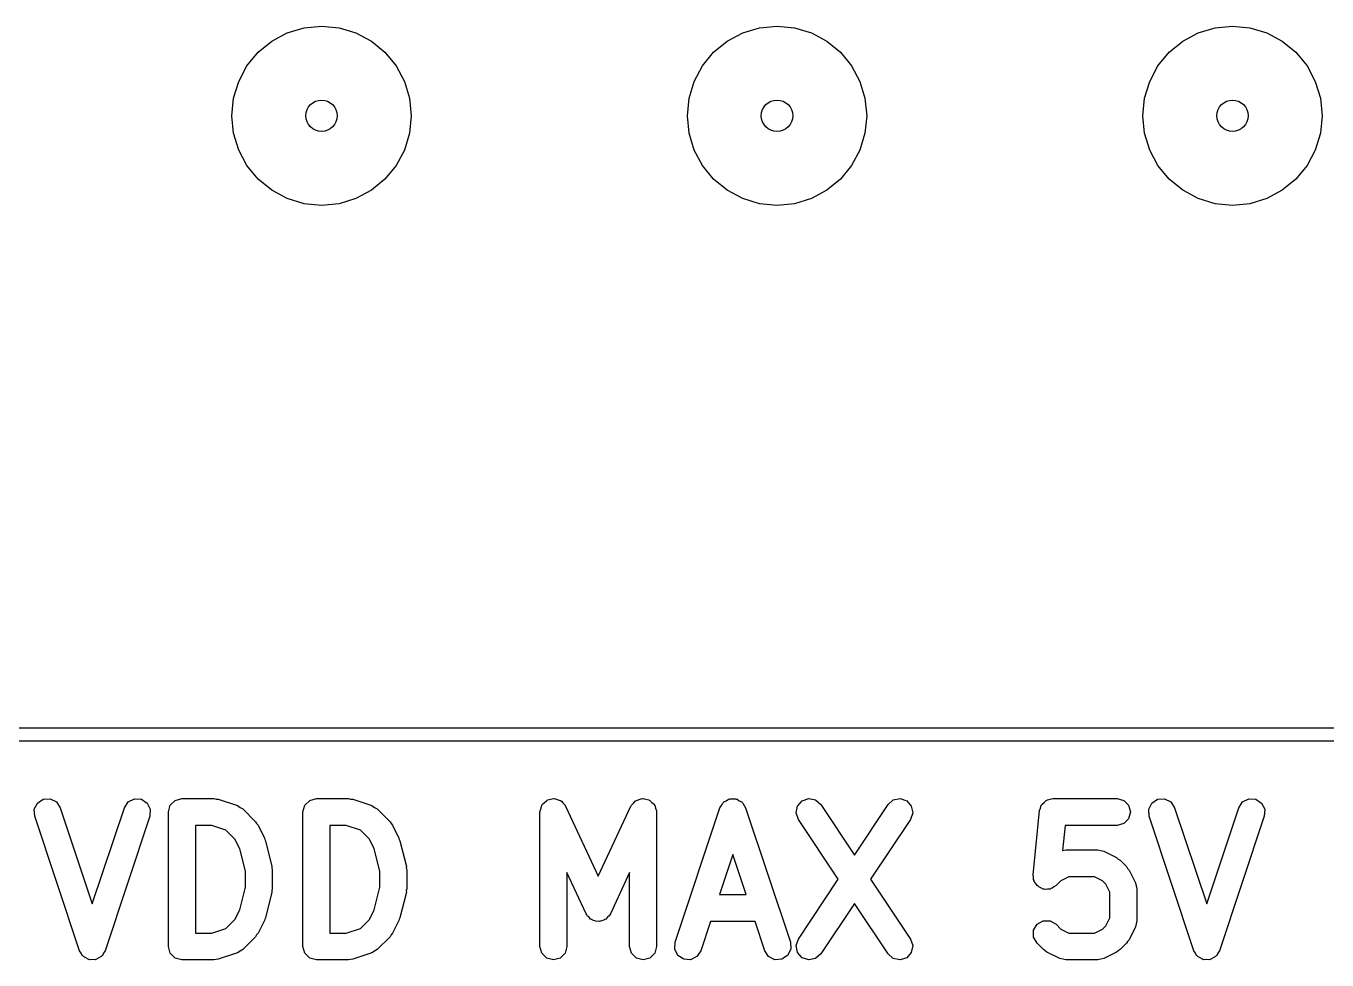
# Model space of a CAD drawing. Extents: x 0.02 to 3.57, y 0.02 to 5.41.
# Drawn here: x 1.666 to 2.237, y 0.321 to 0.731 of the extents above; entities that cross this region are included whole.
import ezdxf

# ---------------------------------------------------------------- set-up
doc = ezdxf.new("R2010")
doc.units = 0
doc.header["$MEASUREMENT"] = 0
doc.layers.add('BLACK', color=7, linetype='CONTINUOUS')

msp = doc.modelspace()

# ---------------------------------------------------------------- linework, layer by layer
at = {"layer": 'BLACK', "linetype": 'CONTINUOUS'}
for p, q in [((1.78832, 0.730614), (1.796, 0.73137)), ((1.796, 0.73137), (1.80368, 0.730614)), ((1.98832, 0.730614), (1.996, 0.73137)), ((1.996, 0.73137), (2.00368, 0.730614)), ((2.18832, 0.730614), (2.196, 0.73137)), ((2.196, 0.73137), (2.20368, 0.730614)), ((1.77413, 0.724735), (1.78093, 0.728373)), ((1.78093, 0.728373), (1.78832, 0.730614)), ((1.80368, 0.730614), (1.81107, 0.728373)), ((1.81107, 0.728373), (1.81787, 0.724735)), ((1.97413, 0.724735), (1.98093, 0.728373)), ((1.98093, 0.728373), (1.98832, 0.730614)), ((2.00368, 0.730614), (2.01107, 0.728373)), ((2.01107, 0.728373), (2.01787, 0.724735)), ((2.17413, 0.724735), (2.18093, 0.728373)), ((2.18093, 0.728373), (2.18832, 0.730614)), ((2.20368, 0.730614), (2.21107, 0.728373)), ((2.21107, 0.728373), (2.21787, 0.724735)), ((1.76326, 0.713873), (1.76816, 0.719839)), ((1.76816, 0.719839), (1.77413, 0.724735)), ((1.81787, 0.724735), (1.82384, 0.719839)), ((1.82384, 0.719839), (1.82874, 0.713873)), ((1.96326, 0.713873), (1.96816, 0.719839)), ((1.96816, 0.719839), (1.97413, 0.724735)), ((2.01787, 0.724735), (2.02384, 0.719839)), ((2.02384, 0.719839), (2.02874, 0.713873)), ((2.16326, 0.713873), (2.16816, 0.719839)), ((2.16816, 0.719839), (2.17413, 0.724735)), ((2.21787, 0.724735), (2.22384, 0.719839)), ((2.22384, 0.719839), (2.22874, 0.713873)), ((1.75963, 0.707066), (1.76326, 0.713873)), ((1.82874, 0.713873), (1.83237, 0.707066)), ((1.95963, 0.707066), (1.96326, 0.713873)), ((2.02874, 0.713873), (2.03237, 0.707066)), ((2.15963, 0.707066), (2.16326, 0.713873)), ((2.22874, 0.713873), (2.23237, 0.707066)), ((1.75739, 0.699681), (1.75963, 0.707066)), ((1.83237, 0.707066), (1.83461, 0.699681)), ((1.95739, 0.699681), (1.95963, 0.707066)), ((2.03237, 0.707066), (2.03461, 0.699681)), ((2.15739, 0.699681), (2.15963, 0.707066)), ((2.23237, 0.707066), (2.23461, 0.699681)), ((1.75663, 0.692), (1.75739, 0.699681)), ((1.83461, 0.699681), (1.83537, 0.692)), ((1.95663, 0.692), (1.95739, 0.699681)), ((2.03461, 0.699681), (2.03537, 0.692)), ((2.15663, 0.692), (2.15739, 0.699681)), ((2.23461, 0.699681), (2.23537, 0.692)), ((1.75739, 0.684319), (1.75663, 0.692)), ((1.83537, 0.692), (1.83461, 0.684319)), ((1.95739, 0.684319), (1.95663, 0.692)), ((2.03537, 0.692), (2.03461, 0.684319)), ((2.15739, 0.684319), (2.15663, 0.692)), ((2.23537, 0.692), (2.23461, 0.684319)), ((1.75963, 0.676934), (1.75739, 0.684319)), ((1.83461, 0.684319), (1.83237, 0.676934)), ((1.95963, 0.676934), (1.95739, 0.684319)), ((2.03461, 0.684319), (2.03237, 0.676934)), ((2.15963, 0.676934), (2.15739, 0.684319)), ((2.23461, 0.684319), (2.23237, 0.676934)), ((1.76326, 0.670127), (1.75963, 0.676934)), ((1.83237, 0.676934), (1.82874, 0.670127)), ((1.96326, 0.670127), (1.95963, 0.676934)), ((2.03237, 0.676934), (2.02874, 0.670127)), ((2.16326, 0.670127), (2.15963, 0.676934)), ((2.23237, 0.676934), (2.22874, 0.670127)), ((1.76816, 0.664161), (1.76326, 0.670127)), ((1.82874, 0.670127), (1.82384, 0.664161)), ((1.96816, 0.664161), (1.96326, 0.670127)), ((2.02874, 0.670127), (2.02384, 0.664161)), ((2.16816, 0.664161), (2.16326, 0.670127)), ((2.22874, 0.670127), (2.22384, 0.664161)), ((1.77413, 0.659265), (1.76816, 0.664161)), ((1.82384, 0.664161), (1.81787, 0.659265)), ((1.97413, 0.659265), (1.96816, 0.664161)), ((2.02384, 0.664161), (2.01787, 0.659265)), ((2.17413, 0.659265), (2.16816, 0.664161)), ((2.22384, 0.664161), (2.21787, 0.659265)), ((1.78093, 0.655627), (1.77413, 0.659265)), ((1.81787, 0.659265), (1.81107, 0.655627)), ((1.98093, 0.655627), (1.97413, 0.659265)), ((2.01787, 0.659265), (2.01107, 0.655627)), ((2.18093, 0.655627), (2.17413, 0.659265)), ((2.21787, 0.659265), (2.21107, 0.655627)), ((1.78832, 0.653386), (1.78093, 0.655627)), ((1.796, 0.65263), (1.78832, 0.653386)), ((1.80368, 0.653386), (1.796, 0.65263)), ((1.81107, 0.655627), (1.80368, 0.653386)), ((1.98832, 0.653386), (1.98093, 0.655627)), ((1.996, 0.65263), (1.98832, 0.653386)), ((2.00368, 0.653386), (1.996, 0.65263)), ((2.01107, 0.655627), (2.00368, 0.653386)), ((2.18832, 0.653386), (2.18093, 0.655627)), ((2.196, 0.65263), (2.18832, 0.653386)), ((2.20368, 0.653386), (2.196, 0.65263)), ((2.21107, 0.655627), (2.20368, 0.653386)), ((0.027299, 0.423299), (3.5647, 0.423299)), ((3.56765, 0.417394), (0.024347, 0.417394)), ((1.66987, 0.387533), (1.67124, 0.390267)), ((1.67124, 0.390267), (1.67379, 0.391952)), ((1.67379, 0.391952), (1.67684, 0.392135)), ((1.67684, 0.392135), (1.67958, 0.390768)), ((1.67958, 0.390768), (1.68126, 0.388217)), ((1.70943, 0.388217), (1.71111, 0.390768)), ((1.71111, 0.390768), (1.71384, 0.392135)), ((1.71384, 0.392135), (1.7169, 0.391952)), ((1.7169, 0.391952), (1.71945, 0.390267)), ((1.71945, 0.390267), (1.72081, 0.387533)), ((1.72881, 0.386349), (1.7296, 0.389302)), ((1.7296, 0.389302), (1.73176, 0.391464)), ((1.73176, 0.391464), (1.73471, 0.392255)), ((1.73471, 0.392255), (1.74877, 0.392255)), ((1.74877, 0.392255), (1.74969, 0.392009)), ((1.74969, 0.392009), (1.75064, 0.391952)), ((1.75064, 0.391952), (1.75908, 0.38914)), ((1.75908, 0.38914), (1.76021, 0.388392)), ((1.78786, 0.386349), (1.78865, 0.389302)), ((1.78865, 0.389302), (1.79082, 0.391464)), ((1.79082, 0.391464), (1.79377, 0.392255)), ((1.79377, 0.392255), (1.80783, 0.392255)), ((1.80783, 0.392255), (1.80875, 0.392009)), ((1.80875, 0.392009), (1.8097, 0.391952)), ((1.8097, 0.391952), (1.81813, 0.38914)), ((1.81813, 0.38914), (1.81927, 0.388392)), ((1.89237, 0.388065), (1.8927, 0.389302)), ((1.8927, 0.389302), (1.89289, 0.389488)), ((1.89289, 0.389488), (1.89298, 0.389735)), ((1.89298, 0.389735), (1.89396, 0.390558)), ((1.89396, 0.390558), (1.89487, 0.391464)), ((1.89487, 0.391464), (1.89512, 0.391532)), ((1.89512, 0.391532), (1.89532, 0.391701)), ((1.89532, 0.391701), (1.89658, 0.391923)), ((1.89658, 0.391923), (1.89782, 0.392255)), ((1.89782, 0.392255), (1.89807, 0.392187)), ((1.89807, 0.392187), (1.89833, 0.392232)), ((1.89833, 0.392232), (1.89953, 0.391795)), ((1.89953, 0.391795), (1.90077, 0.391464)), ((1.90077, 0.391464), (1.90096, 0.391278)), ((1.90096, 0.391278), (1.9012, 0.391188)), ((1.9012, 0.391188), (1.90203, 0.390207)), ((1.90203, 0.390207), (1.90293, 0.389302)), ((1.90293, 0.389302), (1.903, 0.389048)), ((1.903, 0.389048), (1.90317, 0.388847)), ((1.90317, 0.388847), (1.9175, 0.358132)), ((1.9175, 0.358132), (1.93184, 0.388847)), ((1.93184, 0.388847), (1.93201, 0.389048)), ((1.93201, 0.389048), (1.93207, 0.389302)), ((1.93207, 0.389302), (1.93298, 0.390207)), ((1.93298, 0.390207), (1.9338, 0.391188)), ((1.9338, 0.391188), (1.93405, 0.391278)), ((1.93405, 0.391278), (1.93424, 0.391464)), ((1.93424, 0.391464), (1.93547, 0.391795)), ((1.93547, 0.391795), (1.93667, 0.392232)), ((1.93667, 0.392232), (1.93693, 0.392187)), ((1.93693, 0.392187), (1.93719, 0.392255)), ((1.93719, 0.392255), (1.93842, 0.391923)), ((1.93842, 0.391923), (1.93969, 0.391701)), ((1.93969, 0.391701), (1.93989, 0.391532)), ((1.93989, 0.391532), (1.94014, 0.391464)), ((1.94014, 0.391464), (1.94105, 0.390558)), ((1.94105, 0.390558), (1.94203, 0.389735)), ((1.94203, 0.389735), (1.94212, 0.389488)), ((1.94212, 0.389488), (1.9423, 0.389302)), ((1.9423, 0.389302), (1.94263, 0.388065)), ((1.97096, 0.388217), (1.97161, 0.389206)), ((1.97161, 0.389206), (1.97214, 0.390267)), ((1.97214, 0.390267), (1.97244, 0.390466)), ((1.97244, 0.390466), (1.97264, 0.390768)), ((1.97264, 0.390768), (1.9737, 0.391298)), ((1.9737, 0.391298), (1.97469, 0.391952)), ((1.97469, 0.391952), (1.97505, 0.391973)), ((1.97505, 0.391973), (1.97537, 0.392135)), ((1.97537, 0.392135), (1.97656, 0.392064)), ((1.97656, 0.392064), (1.97774, 0.392135)), ((1.97774, 0.392135), (1.97806, 0.391973)), ((1.97806, 0.391973), (1.97843, 0.391952)), ((1.97843, 0.391952), (1.97942, 0.391298)), ((1.97942, 0.391298), (1.98048, 0.390768)), ((1.98048, 0.390768), (1.98068, 0.390466)), ((1.98068, 0.390466), (1.98098, 0.390267)), ((1.98098, 0.390267), (1.98151, 0.389206)), ((1.98151, 0.389206), (1.98216, 0.388217)), ((2.00441, 0.385969), (2.00501, 0.388967)), ((2.00501, 0.388967), (2.00703, 0.391263)), ((2.00703, 0.391263), (2.00992, 0.392243)), ((2.00992, 0.392243), (2.01292, 0.391643)), ((2.01292, 0.391643), (2.01522, 0.389625)), ((2.01522, 0.389625), (2.02999, 0.367468)), ((2.02999, 0.367468), (2.04476, 0.389625)), ((2.04476, 0.389625), (2.04706, 0.391643)), ((2.04706, 0.391643), (2.05005, 0.392243)), ((2.05005, 0.392243), (2.05295, 0.391263)), ((2.05295, 0.391263), (2.05497, 0.388967)), ((2.05497, 0.388967), (2.05557, 0.385969)), ((2.11173, 0.3881), (2.11205, 0.389302)), ((2.11205, 0.389302), (2.11226, 0.389515)), ((2.11226, 0.389515), (2.11237, 0.389796)), ((2.11237, 0.389796), (2.11333, 0.390584)), ((2.11333, 0.390584), (2.11421, 0.391464)), ((2.11421, 0.391464), (2.1145, 0.391541)), ((2.1145, 0.391541), (2.11474, 0.391732)), ((2.11474, 0.391732), (2.11596, 0.391933)), ((2.11596, 0.391933), (2.11717, 0.392255)), ((2.11717, 0.392255), (2.14529, 0.392255)), ((2.14529, 0.392255), (2.14824, 0.391464)), ((2.14824, 0.391464), (2.1504, 0.389302)), ((2.1504, 0.389302), (2.15119, 0.386349)), ((2.15919, 0.387533), (2.16055, 0.390267)), ((2.16055, 0.390267), (2.1631, 0.391952)), ((2.1631, 0.391952), (2.16616, 0.392135)), ((2.16616, 0.392135), (2.16889, 0.390768)), ((2.16889, 0.390768), (2.17057, 0.388217)), ((2.19874, 0.388217), (2.20042, 0.390768)), ((2.20042, 0.390768), (2.20316, 0.392135)), ((2.20316, 0.392135), (2.20621, 0.391952)), ((2.20621, 0.391952), (2.20876, 0.390267)), ((2.20876, 0.390267), (2.21013, 0.387533)), ((1.67006, 0.384482), (1.66987, 0.387533)), ((1.68974, 0.325427), (1.67006, 0.384482)), ((1.68126, 0.388217), (1.69534, 0.345969)), ((1.69534, 0.345969), (1.70943, 0.388217)), ((1.72063, 0.384482), (1.70095, 0.325427)), ((1.72081, 0.387533), (1.72063, 0.384482)), ((1.72881, 0.327294), (1.72881, 0.386349)), ((1.76021, 0.388392), (1.76139, 0.387713)), ((1.76139, 0.387713), (1.76701, 0.382089)), ((1.78786, 0.327294), (1.78786, 0.386349)), ((1.81927, 0.388392), (1.82044, 0.387713)), ((1.82044, 0.387713), (1.82607, 0.382089)), ((1.89191, 0.386349), (1.89198, 0.386603)), ((1.89191, 0.327294), (1.89191, 0.386349)), ((1.89193, 0.386862), (1.89237, 0.388065)), ((1.89198, 0.386603), (1.89193, 0.386862)), ((1.94263, 0.388065), (1.94307, 0.386862)), ((1.94307, 0.386862), (1.94303, 0.386603)), ((1.94303, 0.386603), (1.94309, 0.386349)), ((1.94309, 0.386349), (1.94309, 0.327294)), ((1.95127, 0.329162), (1.97096, 0.388217)), ((1.98216, 0.388217), (2.00185, 0.329162)), ((2.00539, 0.383073), (2.00441, 0.385969)), ((2.02289, 0.356822), (2.00539, 0.383073)), ((2.05459, 0.383073), (2.03709, 0.356822)), ((2.05557, 0.385969), (2.05459, 0.383073)), ((2.10848, 0.358815), (2.11129, 0.386937)), ((2.11129, 0.386937), (2.11173, 0.3881)), ((2.1504, 0.383396), (2.14824, 0.381235)), ((2.15119, 0.386349), (2.1504, 0.383396)), ((2.15937, 0.384482), (2.15919, 0.387533)), ((2.17905, 0.325427), (2.15937, 0.384482)), ((2.17057, 0.388217), (2.18466, 0.345969)), ((2.18466, 0.345969), (2.19874, 0.388217)), ((2.20994, 0.384482), (2.19026, 0.325427)), ((2.21013, 0.387533), (2.20994, 0.384482)), ((1.74782, 0.380444), (1.74062, 0.380444)), ((1.74062, 0.380444), (1.74062, 0.3332)), ((1.75402, 0.378375), (1.74782, 0.380444)), ((1.75798, 0.374415), (1.75402, 0.378375)), ((1.76701, 0.382089), (1.76749, 0.381265)), ((1.76749, 0.381265), (1.76812, 0.380554)), ((1.76812, 0.380554), (1.77093, 0.37493)), ((1.80687, 0.380444), (1.79967, 0.380444)), ((1.79967, 0.380444), (1.79967, 0.3332)), ((1.81308, 0.378375), (1.80687, 0.380444)), ((1.81704, 0.374415), (1.81308, 0.378375)), ((1.82607, 0.382089), (1.82654, 0.381265)), ((1.82654, 0.381265), (1.82717, 0.380554)), ((1.82717, 0.380554), (1.82998, 0.37493)), ((2.12251, 0.380444), (2.1214, 0.369391)), ((2.14529, 0.380444), (2.12251, 0.380444)), ((2.14824, 0.381235), (2.14529, 0.380444)), ((1.76007, 0.370227), (1.75798, 0.374415)), ((1.77093, 0.37493), (1.77106, 0.374291)), ((1.77106, 0.374291), (1.77138, 0.373721)), ((1.77138, 0.373721), (1.77419, 0.362472)), ((1.81913, 0.370227), (1.81704, 0.374415)), ((1.82998, 0.37493), (1.83011, 0.374291)), ((1.83011, 0.374291), (1.83043, 0.373721)), ((1.83043, 0.373721), (1.83324, 0.362472)), ((1.76255, 0.360313), (1.76007, 0.370227)), ((1.82161, 0.360313), (1.81913, 0.370227)), ((1.97656, 0.367674), (1.97069, 0.350073)), ((1.98243, 0.350073), (1.97656, 0.367674)), ((2.1214, 0.369391), (2.12148, 0.369406)), ((2.12148, 0.369406), (2.12279, 0.369758)), ((2.12279, 0.369758), (2.13685, 0.369758)), ((2.13685, 0.369758), (2.13816, 0.369406)), ((2.13816, 0.369406), (2.13949, 0.369134)), ((2.13949, 0.369134), (2.14512, 0.366322)), ((2.14512, 0.366322), (2.14583, 0.365691)), ((2.14583, 0.365691), (2.14665, 0.365216)), ((1.76255, 0.35333), (1.76255, 0.360313)), ((1.77419, 0.362472), (1.77418, 0.361744)), ((1.77418, 0.361744), (1.77436, 0.36104)), ((1.77436, 0.36104), (1.77436, 0.352603)), ((1.82161, 0.35333), (1.82161, 0.360313)), ((1.83324, 0.362472), (1.83323, 0.361744)), ((1.83323, 0.361744), (1.83342, 0.36104)), ((1.83342, 0.36104), (1.83342, 0.352603)), ((2.14665, 0.365216), (2.14946, 0.362404)), ((2.14946, 0.362404), (2.14994, 0.36158)), ((2.14994, 0.36158), (2.15057, 0.360869)), ((2.15057, 0.360869), (2.15338, 0.355245)), ((1.91215, 0.34167), (1.90372, 0.35973)), ((1.90372, 0.35973), (1.90372, 0.327294)), ((1.93128, 0.35973), (1.92285, 0.34167)), ((1.93128, 0.327294), (1.93128, 0.35973)), ((2.00539, 0.33057), (2.02289, 0.356822)), ((2.03709, 0.356822), (2.05459, 0.33057)), ((2.10865, 0.357764), (2.10848, 0.358815)), ((2.10865, 0.356699), (2.10865, 0.357764)), ((2.10889, 0.356278), (2.10865, 0.356699)), ((2.10897, 0.355799), (2.10889, 0.356278)), ((2.10964, 0.354974), (2.10897, 0.355799)), ((2.11018, 0.354052), (2.10964, 0.354974)), ((2.12066, 0.356186), (2.11853, 0.354052)), ((2.12418, 0.357947), (2.12066, 0.356186)), ((2.13546, 0.357947), (2.12418, 0.357947)), ((2.13898, 0.356186), (2.13546, 0.357947)), ((2.14043, 0.35473), (2.13898, 0.356186)), ((2.14219, 0.351209), (2.14043, 0.35473)), ((2.15338, 0.355245), (2.15365, 0.353914)), ((1.76007, 0.343416), (1.76255, 0.35333)), ((1.77419, 0.351171), (1.77138, 0.339923)), ((1.77436, 0.352603), (1.77418, 0.3519)), ((1.77418, 0.3519), (1.77419, 0.351171)), ((1.81913, 0.343416), (1.82161, 0.35333)), ((1.83324, 0.351171), (1.83043, 0.339923)), ((1.83342, 0.352603), (1.83323, 0.3519)), ((1.83323, 0.3519), (1.83324, 0.351171)), ((1.97069, 0.350073), (1.98243, 0.350073)), ((2.1106, 0.353809), (2.11018, 0.354052)), ((2.11091, 0.353433), (2.1106, 0.353809)), ((2.1119, 0.353056), (2.11091, 0.353433)), ((2.11282, 0.352523), (2.1119, 0.353056)), ((2.11331, 0.352523), (2.11282, 0.352523)), ((2.11377, 0.352352), (2.11331, 0.352523)), ((2.11482, 0.352523), (2.11377, 0.352352)), ((2.11588, 0.352523), (2.11482, 0.352523)), ((2.1163, 0.352766), (2.11588, 0.352523)), ((2.11678, 0.352845), (2.1163, 0.352766)), ((2.11761, 0.353519), (2.11678, 0.352845)), ((2.11853, 0.354052), (2.11761, 0.353519)), ((2.14219, 0.339937), (2.14219, 0.351209)), ((2.15365, 0.353914), (2.154, 0.352603)), ((2.154, 0.352603), (2.154, 0.338543)), ((1.75798, 0.339229), (1.76007, 0.343416)), ((1.81704, 0.339229), (1.81913, 0.343416)), ((2.02999, 0.346175), (2.01522, 0.324018)), ((2.04476, 0.324018), (2.02999, 0.346175)), ((1.75402, 0.335268), (1.75798, 0.339229)), ((1.77093, 0.338714), (1.76812, 0.33309)), ((1.77106, 0.339353), (1.77093, 0.338714)), ((1.77138, 0.339923), (1.77106, 0.339353)), ((1.81308, 0.335268), (1.81704, 0.339229)), ((1.82998, 0.338714), (1.82717, 0.33309)), ((1.83011, 0.339353), (1.82998, 0.338714)), ((1.83043, 0.339923), (1.83011, 0.339353)), ((1.91249, 0.341271), (1.91215, 0.34167)), ((1.91266, 0.340781), (1.91249, 0.341271)), ((1.91345, 0.340118), (1.91266, 0.340781)), ((1.91412, 0.339328), (1.91345, 0.340118)), ((1.91461, 0.33915), (1.91412, 0.339328)), ((1.91501, 0.338816), (1.91461, 0.33915)), ((1.91602, 0.338636), (1.91501, 0.338816)), ((1.91699, 0.338284), (1.91602, 0.338636)), ((1.9175, 0.338374), (1.91699, 0.338284)), ((1.91802, 0.338284), (1.9175, 0.338374)), ((1.91898, 0.338636), (1.91802, 0.338284)), ((1.92, 0.338816), (1.91898, 0.338636)), ((1.9204, 0.339151), (1.92, 0.338816)), ((1.92089, 0.339329), (1.9204, 0.339151)), ((1.92155, 0.340118), (1.92089, 0.339329)), ((1.92234, 0.340781), (1.92155, 0.340118)), ((1.92252, 0.341271), (1.92234, 0.340781)), ((1.92285, 0.34167), (1.92252, 0.341271)), ((1.96675, 0.338261), (1.96248, 0.325427)), ((1.98636, 0.338261), (1.96675, 0.338261)), ((1.99064, 0.325427), (1.98636, 0.338261)), ((2.10865, 0.334447), (2.11018, 0.337094)), ((2.11018, 0.337094), (2.11282, 0.338623)), ((2.11282, 0.338623), (2.11588, 0.338623)), ((2.11588, 0.338623), (2.11853, 0.337094)), ((2.11853, 0.337094), (2.12066, 0.33496)), ((2.14043, 0.336417), (2.14219, 0.339937)), ((2.15365, 0.337232), (2.15338, 0.335902)), ((2.154, 0.338543), (2.15365, 0.337232)), ((1.74062, 0.3332), (1.74782, 0.3332)), ((1.74782, 0.3332), (1.75402, 0.335268)), ((1.76701, 0.331555), (1.76139, 0.32593)), ((1.76749, 0.332378), (1.76701, 0.331555)), ((1.76812, 0.33309), (1.76749, 0.332378)), ((1.79967, 0.3332), (1.80687, 0.3332)), ((1.80687, 0.3332), (1.81308, 0.335268)), ((1.82607, 0.331555), (1.82044, 0.32593)), ((1.82654, 0.332378), (1.82607, 0.331555)), ((1.82717, 0.33309), (1.82654, 0.332378)), ((2.10865, 0.33139), (2.10865, 0.334447)), ((2.11018, 0.328743), (2.10865, 0.33139)), ((2.12066, 0.33496), (2.12418, 0.3332)), ((2.12418, 0.3332), (2.13546, 0.3332)), ((2.13546, 0.3332), (2.13898, 0.33496)), ((2.13898, 0.33496), (2.14043, 0.336417)), ((2.15338, 0.335902), (2.15057, 0.330277)), ((1.7296, 0.324341), (1.72881, 0.327294)), ((1.76139, 0.32593), (1.76021, 0.325252)), ((1.78865, 0.324341), (1.78786, 0.327294)), ((1.82044, 0.32593), (1.81927, 0.325252)), ((1.8927, 0.324341), (1.89191, 0.327294)), ((1.90372, 0.327294), (1.90293, 0.324341)), ((1.93207, 0.324341), (1.93128, 0.327294)), ((1.94309, 0.327294), (1.9423, 0.324341)), ((1.95109, 0.32611), (1.95127, 0.329162)), ((1.95245, 0.323376), (1.95109, 0.32611)), ((2.00203, 0.32611), (2.00066, 0.323376)), ((2.00185, 0.329162), (2.00203, 0.32611)), ((2.00441, 0.327674), (2.00539, 0.33057)), ((2.00501, 0.324677), (2.00441, 0.327674)), ((2.05459, 0.33057), (2.05557, 0.327674)), ((2.05557, 0.327674), (2.05497, 0.324677)), ((2.11299, 0.32593), (2.11018, 0.328743)), ((2.11381, 0.325455), (2.11299, 0.32593)), ((2.14665, 0.32593), (2.14583, 0.325455)), ((2.14946, 0.328743), (2.14665, 0.32593)), ((2.14994, 0.329566), (2.14946, 0.328743)), ((2.15057, 0.330277), (2.14994, 0.329566)), ((1.69039, 0.324437), (1.68974, 0.325427)), ((1.69092, 0.323376), (1.69039, 0.324437)), ((1.69123, 0.323177), (1.69092, 0.323376)), ((1.69142, 0.322876), (1.69123, 0.323177)), ((1.69249, 0.322345), (1.69142, 0.322876)), ((1.69348, 0.321692), (1.69249, 0.322345)), ((1.69384, 0.32167), (1.69348, 0.321692)), ((1.69416, 0.321509), (1.69384, 0.32167)), ((1.69534, 0.32158), (1.69416, 0.321509)), ((1.69653, 0.321509), (1.69534, 0.32158)), ((1.69685, 0.32167), (1.69653, 0.321509)), ((1.69721, 0.321692), (1.69685, 0.32167)), ((1.6982, 0.322345), (1.69721, 0.321692)), ((1.69926, 0.322876), (1.6982, 0.322345)), ((1.69946, 0.323177), (1.69926, 0.322876)), ((1.69976, 0.323376), (1.69946, 0.323177)), ((1.70029, 0.324437), (1.69976, 0.323376)), ((1.70095, 0.325427), (1.70029, 0.324437)), ((1.73176, 0.32218), (1.7296, 0.324341)), ((1.73471, 0.321389), (1.73176, 0.32218)), ((1.74877, 0.321389), (1.73471, 0.321389)), ((1.74969, 0.321635), (1.74877, 0.321389)), ((1.75064, 0.321692), (1.74969, 0.321635)), ((1.75908, 0.324504), (1.75064, 0.321692)), ((1.76021, 0.325252), (1.75908, 0.324504)), ((1.79082, 0.32218), (1.78865, 0.324341)), ((1.79377, 0.321389), (1.79082, 0.32218)), ((1.80783, 0.321389), (1.79377, 0.321389)), ((1.80875, 0.321635), (1.80783, 0.321389)), ((1.8097, 0.321692), (1.80875, 0.321635)), ((1.81813, 0.324504), (1.8097, 0.321692)), ((1.81927, 0.325252), (1.81813, 0.324504)), ((1.89487, 0.32218), (1.8927, 0.324341)), ((1.89782, 0.321389), (1.89487, 0.32218)), ((1.90077, 0.32218), (1.89782, 0.321389)), ((1.90293, 0.324341), (1.90077, 0.32218)), ((1.93424, 0.32218), (1.93207, 0.324341)), ((1.93719, 0.321389), (1.93424, 0.32218)), ((1.94014, 0.32218), (1.93719, 0.321389)), ((1.9423, 0.324341), (1.94014, 0.32218)), ((1.95501, 0.321692), (1.95245, 0.323376)), ((1.95806, 0.321509), (1.95501, 0.321692)), ((1.96079, 0.322876), (1.95806, 0.321509)), ((1.96248, 0.325427), (1.96079, 0.322876)), ((1.99232, 0.322876), (1.99064, 0.325427)), ((1.99506, 0.321509), (1.99232, 0.322876)), ((1.99811, 0.321692), (1.99506, 0.321509)), ((2.00066, 0.323376), (1.99811, 0.321692)), ((2.00703, 0.32238), (2.00501, 0.324677)), ((2.00992, 0.321401), (2.00703, 0.32238)), ((2.01292, 0.322), (2.00992, 0.321401)), ((2.01522, 0.324018), (2.01292, 0.322)), ((2.04706, 0.322), (2.04476, 0.324018)), ((2.05005, 0.321401), (2.04706, 0.322)), ((2.05295, 0.32238), (2.05005, 0.321401)), ((2.05497, 0.324677), (2.05295, 0.32238)), ((2.11452, 0.324824), (2.11381, 0.325455)), ((2.12015, 0.322012), (2.11452, 0.324824)), ((2.12148, 0.32174), (2.12015, 0.322012)), ((2.12279, 0.321389), (2.12148, 0.32174)), ((2.13685, 0.321389), (2.12279, 0.321389)), ((2.13816, 0.32174), (2.13685, 0.321389)), ((2.13949, 0.322012), (2.13816, 0.32174)), ((2.14512, 0.324824), (2.13949, 0.322012)), ((2.14583, 0.325455), (2.14512, 0.324824)), ((2.17971, 0.324437), (2.17905, 0.325427)), ((2.18024, 0.323376), (2.17971, 0.324437)), ((2.18054, 0.323177), (2.18024, 0.323376)), ((2.18074, 0.322876), (2.18054, 0.323177)), ((2.1818, 0.322345), (2.18074, 0.322876)), ((2.18279, 0.321692), (2.1818, 0.322345)), ((2.18315, 0.32167), (2.18279, 0.321692)), ((2.18347, 0.321509), (2.18315, 0.32167)), ((2.18466, 0.32158), (2.18347, 0.321509)), ((2.18584, 0.321509), (2.18466, 0.32158)), ((2.18616, 0.32167), (2.18584, 0.321509)), ((2.18652, 0.321692), (2.18616, 0.32167)), ((2.18751, 0.322345), (2.18652, 0.321692)), ((2.18858, 0.322876), (2.18751, 0.322345)), ((2.18877, 0.323177), (2.18858, 0.322876)), ((2.18908, 0.323376), (2.18877, 0.323177)), ((2.18961, 0.324437), (2.18908, 0.323376)), ((2.19026, 0.325427), (2.18961, 0.324437))]:
    msp.add_line(p, q, dxfattribs=at)
at = {"layer": 'BLACK'}
for centre in [(1.796, 0.692), (1.996, 0.692), (2.196, 0.692)]:
    msp.add_circle(centre, 0.00689, dxfattribs=at)

doc.saveas('drawing.dxf')
